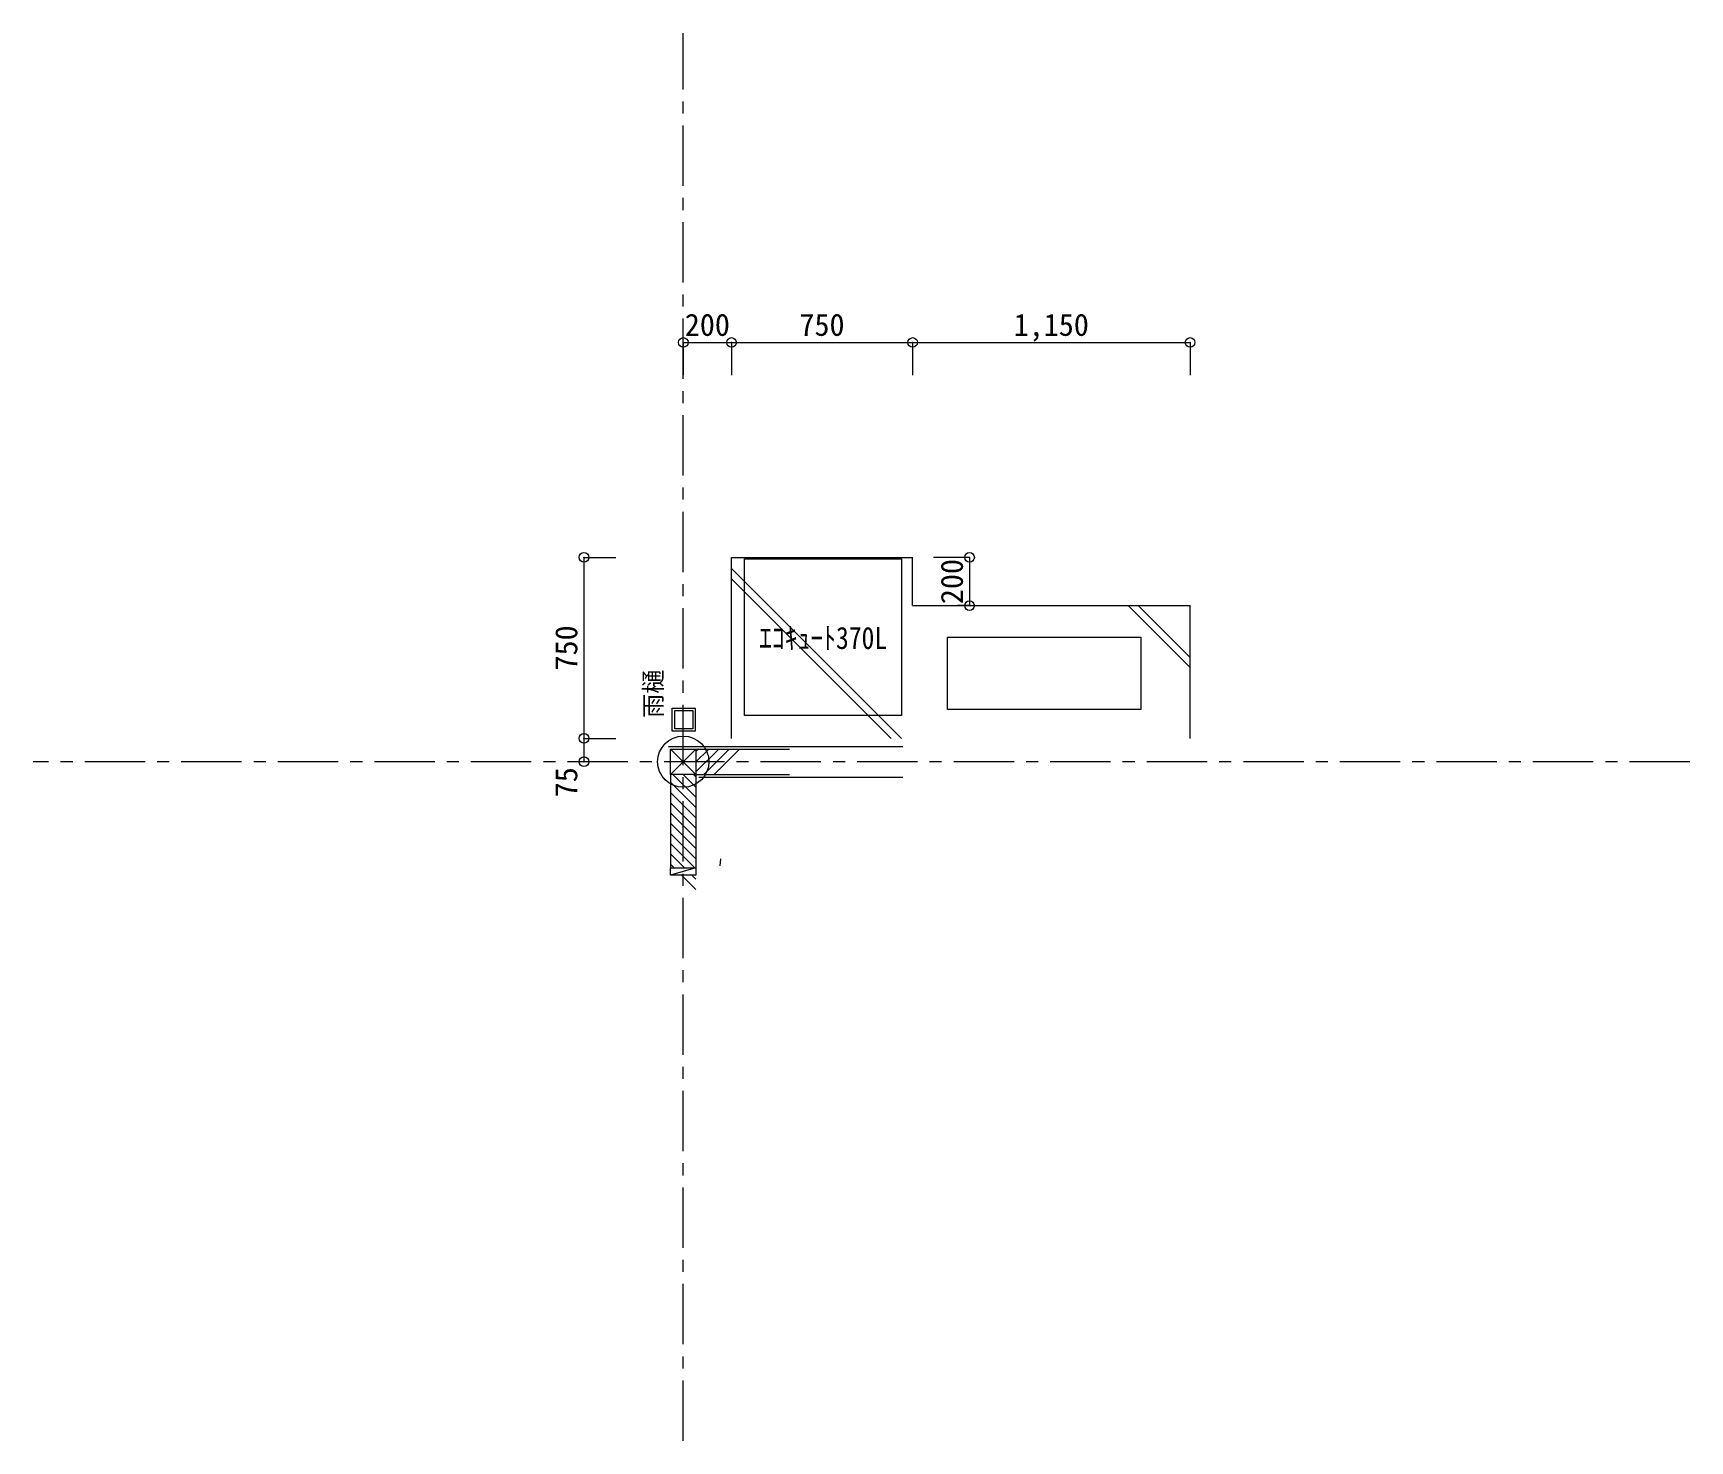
# Model space of a CAD drawing. Units: millimetres at full size, sheet at 1:50. Extents: x -16792 to 54909, y -26252 to 25759.
# Drawn here: x -16792 to -9928, y 19926 to 25759 of the extents above; entities that cross this region are included whole.
import ezdxf
from ezdxf.enums import TextEntityAlignment as Align

# ---------------------------------------------------------------- set-up
doc = ezdxf.new("R2010")
doc.units = ezdxf.units.MM
doc.header["$LTSCALE"] = 50
doc.header["$PDMODE"] = 32
doc.header["$PDSIZE"] = 40
doc.linetypes.add('CHAIN1', pattern=[8, 5, -1, 1, -1])
for name, color, linetype, lineweight in [('3-1_通り芯・通り番号', 7, 'Continuous', 13), ('3-2_柱(黄)', 4, 'Continuous', 5), ('3-3_仕上線(黄)', 3, 'Continuous', 20), ('3-4_下地・間柱(水色)', 4, 'Continuous', 5), ('3-6_住宅設備・造作', 4, 'Continuous', 5), ('3-8_ハッチング', 1, 'Continuous', 9), ('3-A_文字', 7, 'Continuous', 13), ('3-F_寸法・方位', 7, 'Continuous', 13)]:
    doc.layers.add(name, color=color, linetype=linetype, lineweight=lineweight)
doc.styles.add('ＭＳ ゴシック', font='')
doc.styles.get('ＭＳ ゴシック').set_extended_font_data('MS Gothic')

msp = doc.modelspace()

# ---------------------------------------------------------------- linework, layer by layer
at = {"layer": '3-1_通り芯・通り番号', "color": 1, "linetype": 'CHAIN1', "lineweight": 9}
for p, q in [((-14098.63, 19926.13), (-14098.63, 25759.09)), ((-9928.2, 22740.36), (-16792.15, 22740.36))]:
    msp.add_line(p, q, dxfattribs=at)
at = {"layer": '3-2_柱(黄)'}
for p, q in [((-14151.13, 22687.86), (-14046.13, 22792.86)), ((-14151.13, 22792.86), (-14046.13, 22687.86))]:
    msp.add_line(p, q, dxfattribs=at)
at = {"layer": '3-2_柱(黄)', "color": 3, "lineweight": 20}
msp.add_lwpolyline([(-14151.13, 22792.86), (-14046.13, 22792.86), (-14046.13, 22687.86), (-14151.13, 22687.86)], close=True, dxfattribs=at)
msp.add_circle((-14098.63, 22740.36), 106.22, dxfattribs=at)
at = {"layer": '3-3_仕上線(黄)'}
msp.add_line((-13188.63, 22675.36), (-14033.63, 22675.36), dxfattribs=at)
at = {"layer": '3-4_下地・間柱(水色)'}
for p, q in [((-13188.63, 22801.86), (-14160.13, 22801.86)), ((-14046.13, 22792.86), (-13658.63, 22792.86)), ((-14151.13, 22687.86), (-14151.13, 22300.36)), ((-14046.13, 22687.86), (-13658.63, 22687.86)), ((-14046.13, 22687.86), (-14046.13, 22300.36)), ((-14046.13, 22687.86), (-13658.63, 22687.86)), ((-14046.13, 22687.86), (-14046.13, 22300.36)), ((-14046.13, 22300.36), (-14151.13, 22270.36))]:
    msp.add_line(p, q, dxfattribs=at)
msp.add_lwpolyline([(-14151.13, 22300.36), (-14046.13, 22300.36), (-14046.13, 22270.36), (-14151.13, 22270.36)], close=True, dxfattribs=at)
at = {"layer": '3-6_住宅設備・造作'}
for p, q in [((-13898.63, 22836.86), (-13898.63, 23586.86)), ((-13873.87, 23586.86), (-13871.74, 23586.86)), ((-13871.74, 23586.86), (-13148.63, 23586.86)), ((-13148.63, 23386.86), (-13148.63, 23586.86)), ((-13898.63, 23541.05), (-13194.44, 22836.86)), ((-13898.63, 23498.63), (-13236.86, 22836.86)), ((-13148.63, 23386.86), (-11998.63, 23386.86)), ((-12255.55, 23386.86), (-11998.63, 23129.95)), ((-12213.87, 23387.61), (-11998.63, 23172.37)), ((-11998.63, 22836.86), (-11998.63, 23386.86)), ((-13946.03, 22308.72), (-13943.02, 22337.72))]:
    msp.add_line(p, q, dxfattribs=at)
at = {"layer": '3-6_住宅設備・造作', "color": 7, "lineweight": 13}
for p, q in [((-14144.12, 22962.01), (-14049.12, 22962.01)), ((-14049.12, 22962.01), (-14049.12, 22867.01))]:
    msp.add_line(p, q, dxfattribs=at)
at = {"layer": '3-6_住宅設備・造作'}
msp.add_lwpolyline([(-13898.63, 23586.86), (-13880.27, 23586.86), (-13873.87, 23586.86)], dxfattribs=at)
for points in [[(-13195.05, 23581.45), (-13195.05, 22931.45), (-13845.05, 22931.45), (-13845.05, 23581.45)], [(-12203.48, 22956.92), (-13003.48, 22956.92), (-13003.48, 23256.92), (-12203.48, 23256.92)]]:
    msp.add_lwpolyline(points, close=True, dxfattribs=at)
at = {"layer": '3-6_住宅設備・造作', "color": 7, "lineweight": 13}
msp.add_lwpolyline([(-14049.12, 22867.01), (-14144.12, 22867.01), (-14144.12, 22962.01)], dxfattribs=at)
msp.add_lwpolyline([(-14059.12, 22952.01), (-14059.12, 22877.01), (-14134.12, 22877.01), (-14134.12, 22952.01)], close=True, dxfattribs=at)
at = {"layer": '3-8_ハッチング'}
for p, q in [((-14035.75, 22792.86), (-14046.13, 22782.49)), ((-13993.33, 22792.86), (-14046.13, 22740.06)), ((-13950.9, 22792.86), (-14046.13, 22697.64)), ((-13908.47, 22792.86), (-14013.47, 22687.86)), ((-13866.05, 22792.86), (-13971.05, 22687.86)), ((-14151.13, 22655.21), (-14046.13, 22550.21)), ((-14141.36, 22687.86), (-14046.13, 22592.64)), ((-14098.93, 22687.86), (-14046.13, 22635.06)), ((-14056.5, 22687.86), (-14046.13, 22677.49)), ((-14151.13, 22612.78), (-14046.13, 22507.78)), ((-14151.13, 22570.36), (-14046.13, 22465.36)), ((-14151.13, 22527.93), (-14046.13, 22422.93)), ((-14151.13, 22485.5), (-14046.13, 22380.5)), ((-14151.13, 22443.08), (-14046.13, 22338.08)), ((-14151.13, 22400.65), (-14050.84, 22300.36)), ((-14151.13, 22358.23), (-14093.27, 22300.36)), ((-14151.13, 22315.8), (-14135.69, 22300.36)), ((-14105.69, 22270.36), (-14046.13, 22210.8)), ((-14063.27, 22270.36), (-14046.13, 22253.23))]:
    msp.add_line(p, q, dxfattribs=at)
at = {"layer": '3-F_寸法・方位'}
for p, q in [((-14098.63, 24477.34), (-13898.63, 24477.34)), ((-14098.63, 24477.34), (-14098.63, 24342.48)), ((-13898.63, 24477.34), (-13898.63, 24342.48)), ((-13898.63, 24477.34), (-13148.63, 24477.34)), ((-13148.63, 24477.34), (-13148.63, 24342.48)), ((-13148.63, 24477.34), (-11998.63, 24477.34)), ((-11998.63, 24477.34), (-11998.63, 24342.48)), ((-14510.15, 23586.86), (-14377.41, 23586.86)), ((-14510.15, 23586.86), (-14510.15, 22836.86)), ((-12912.66, 23586.86), (-13061.83, 23586.86)), ((-12912.66, 23586.86), (-12912.66, 23386.86)), ((-12912.66, 23386.86), (-12961.97, 23386.86)), ((-14510.15, 22836.86), (-14377.41, 22836.86)), ((-14510.15, 22836.86), (-14510.15, 22740.36))]:
    msp.add_line(p, q, dxfattribs=at)
for p in [(-14098.63, 24477.34), (-13898.63, 24477.34), (-13148.63, 24477.34), (-11998.63, 24477.34), (-14510.15, 23586.86), (-12912.66, 23586.86), (-12912.66, 23386.86), (-14510.15, 22836.86), (-14510.15, 22740.36)]:
    msp.add_point(p, dxfattribs=at)

# ---------------------------------------------------------------- texts
at = {"layer": '3-6_住宅設備・造作', "style": 'ＭＳ ゴシック', "width": 0.85}
msp.add_text('ｴｺｷｭｰﾄ370L', height=91.64, dxfattribs=at).set_placement((-13784.61, 23179.84), align=Align.BOTTOM_LEFT)
at = {"layer": '3-A_文字', "style": 'ＭＳ ゴシック'}
msp.add_text('雨樋', height=73.31, rotation=90, dxfattribs=at).set_placement((-14164.7, 22921.72), align=Align.BOTTOM_LEFT)
at = {"layer": '3-F_寸法・方位', "style": 'ＭＳ ゴシック'}
for s, p in [('200', (-14092.38, 24477.34)), ('750', (-13617.38, 24477.34)), ('1,150', (-12729.88, 24477.34))]:
    msp.add_text(s, height=91.64, dxfattribs=at).set_placement(p, align=Align.BOTTOM_LEFT)
for s, p in [('200', (-12912.66, 23393.11)), ('750', (-14510.15, 23118.11)), ('75', (-14510.15, 22592.67))]:
    msp.add_text(s, height=91.64, rotation=90, dxfattribs=at).set_placement(p, align=Align.BOTTOM_LEFT)

doc.saveas('drawing.dxf')
